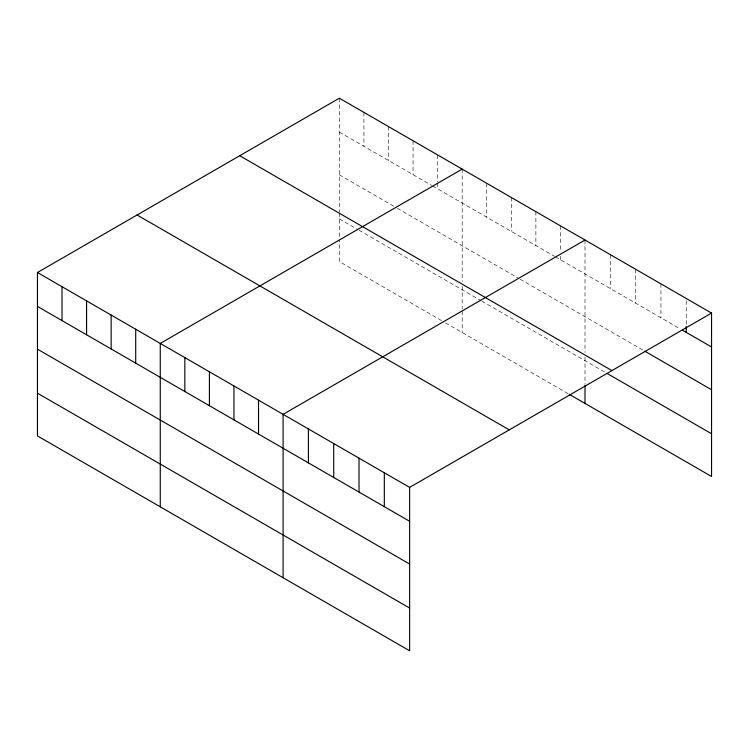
<?xml version="1.0" encoding="UTF-8"?>
<svg xmlns="http://www.w3.org/2000/svg" width="749" height="749" viewBox="0 0 749 749"><rect width="100%" height="100%" fill="white"/><g stroke="black" fill="none" stroke-linecap="round" stroke-linejoin="round"><path stroke-width="0.56" stroke-dasharray="3.75 2.81" d="M339.363 98.203L339.363 211.92M339.363 132.114L431.724 185.434M432.707 186.005L554.55 256.345M555.533 256.916L680.167 328.867M339.363 174.845L396.352 207.745M397.335 208.316L519.179 278.656M520.162 279.227L642.708 349.98M339.363 218.877L358.031 229.653M359.014 230.215L480.858 300.564M481.841 301.126L605.258 372.384M441.554 320.6L339.363 261.607L339.363 240.242M445.486 322.875L568.304 393.787M686.243 300.808L686.243 325.366M660.936 283.862L660.936 317.763M635.62 269.247L635.62 303.158M610.313 254.641L610.313 288.543M585.006 240.026L585.006 352.582M585.006 357.217L585.006 384.312M560.439 225.842L560.439 251.561M560.439 256.242L560.439 259.744M535.881 211.658L535.881 245.569M511.314 197.483L511.314 231.385M486.747 183.299L486.747 217.201M462.189 169.115L462.189 281.671M462.189 286.305L462.189 308.897M462.189 311.153L462.189 332.519M437.622 154.931L437.622 181.82M437.622 182.99L437.622 188.842M413.055 140.756L413.055 174.657M388.497 126.572L388.497 160.473M363.93 112.387L363.93 146.289M339.363 213.081L339.363 237.995"/><path stroke-width="1.12" d="M37.45 272.514L409.637 487.393L409.637 650.797L37.45 435.918L37.45 272.514L339.363 98.203L711.55 313.082L711.55 476.486L569.287 394.349M462.189 169.115L160.267 343.426L160.267 506.83M585.006 240.026L283.094 414.337L283.094 577.732M409.637 487.393L711.55 313.082M682.189 330.037L711.55 346.993M644.739 351.15L711.55 389.723M239.736 155.726L611.914 370.605M607.28 373.554L711.55 433.755M137.086 214.991L509.264 429.87M37.45 306.425L409.637 521.295M37.45 349.156L409.637 564.034M37.45 393.178L409.637 608.057M686.243 326.536L686.243 332.378M585.006 385.435L585.006 403.43M384.321 472.778L384.321 506.689M359.014 458.173L359.014 492.074M333.708 443.558L333.708 477.459M308.401 428.943L308.401 462.854M258.527 400.153L258.527 434.055M233.96 385.969L233.96 419.88M209.402 371.785L209.402 405.696M184.834 357.61L184.834 391.512M135.709 329.242L135.709 363.153M111.142 315.057L111.142 348.968M86.575 300.883L86.575 334.784M62.017 286.698L62.017 320.6"/></g></svg>
